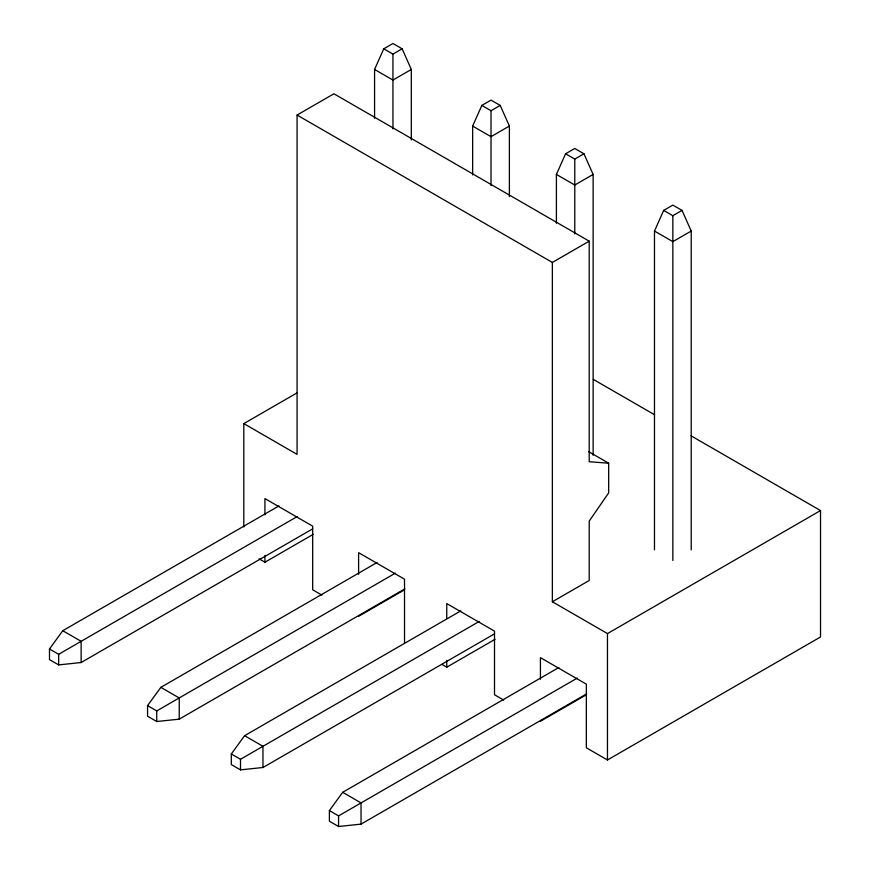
<?xml version="1.0" encoding="UTF-8"?>
<svg xmlns="http://www.w3.org/2000/svg" width="870" height="870" viewBox="0 0 870 870"><rect width="100%" height="100%" fill="white"/><g stroke="black" fill="none" stroke-linecap="round" stroke-linejoin="round"><path stroke-width="1.3" d="M374.578 118.287L374.578 69.448L383.757 48.807L392.946 43.5L402.125 48.807L411.314 69.448L411.314 139.994M472.649 174.913L472.649 126.074L481.839 105.422L491.017 100.126L500.206 105.422L509.385 126.074L509.385 196.62M556.408 223.264L556.408 174.424L565.587 153.783L574.776 148.476L583.955 153.783L593.133 174.424L593.133 455.271M654.479 549.883L654.479 231.05L663.669 210.399L672.847 205.102L682.036 210.399L691.215 231.05L691.215 549.883M312.613 528.884L81.138 662.527L58.671 664.897L49.481 659.601L49.481 648.987L62.77 630.717L278.965 505.894M404.811 588.903L179.22 719.153L156.741 721.524L147.563 716.217L147.563 705.613L160.852 687.343L377.047 562.52M494.443 633.871L262.968 767.503L240.501 769.874L231.311 764.578L231.311 753.975L244.6 735.694L460.796 610.87M586.641 693.879L361.039 824.129L338.571 826.5L329.393 821.193L329.393 810.59L342.682 792.32L558.877 667.497M383.757 48.807L392.946 54.103L402.125 48.807M297.072 115.047L333.917 93.775L589.207 241.164L589.207 461.731L608.674 463.21L608.674 492.898L589.207 521.108L589.207 580.497L552.363 601.768L552.363 262.435L297.072 115.047L297.072 454.368L243.807 423.614L243.807 526.915M411.314 69.448L392.946 80.051L374.578 69.448M481.839 105.422L491.017 110.729L500.206 105.422M509.385 126.074L491.017 136.677L472.649 126.074M565.587 153.783L574.776 159.079L583.955 153.783M593.133 174.424L574.776 185.027L556.408 174.424M243.807 423.614L296.779 393.033M552.363 262.435L589.207 241.164M663.669 210.399L672.847 215.706L682.036 210.399M691.215 231.05L672.847 241.653L654.479 231.05M49.481 648.987L58.671 654.294L297.333 516.497M259.064 558.823L264.926 562.216L313.189 534.354M147.563 705.613L156.741 710.92L395.415 573.123M358.603 616.297L404.506 589.784M231.311 753.975L240.501 759.271L479.163 621.474M442.069 664.484L446.756 667.192L495.019 639.33M552.363 601.768L607.467 633.577L820.519 510.57L820.519 636.971L607.467 759.978L586.347 747.776L586.347 684.157L540.422 657.644L540.422 679.307M329.393 810.59L338.571 815.897L577.245 678.1M540.422 721.273L586.336 694.771M593.373 379.429L654.577 414.762M691.063 435.826L820.519 510.57M588.675 451.66L608.674 463.21M321.867 595.08L312.678 589.784L312.678 526.154L264.926 498.586L264.926 514.833M503.697 700.067L494.508 694.76L494.508 631.141L446.756 603.562L446.756 618.461M62.77 630.717L81.138 641.32L81.138 662.527M160.852 687.343L179.22 697.947L179.22 719.153M244.6 735.694L262.968 746.297L262.968 767.503M342.682 792.32L361.039 802.923L361.039 824.129M672.847 215.706L672.847 560.497M607.467 633.577L607.467 759.978M574.776 159.079L574.776 233.878M491.017 110.729L491.017 185.517M446.756 660.417L446.756 667.192M404.517 642.799L404.517 579.181L358.603 552.667L358.603 574.33M392.946 54.103L392.946 128.89M338.571 815.897L338.571 826.5M264.926 555.441L264.926 562.216M240.501 759.271L240.501 769.874M156.741 710.92L156.741 721.524M58.671 654.294L58.671 664.897"/></g></svg>
